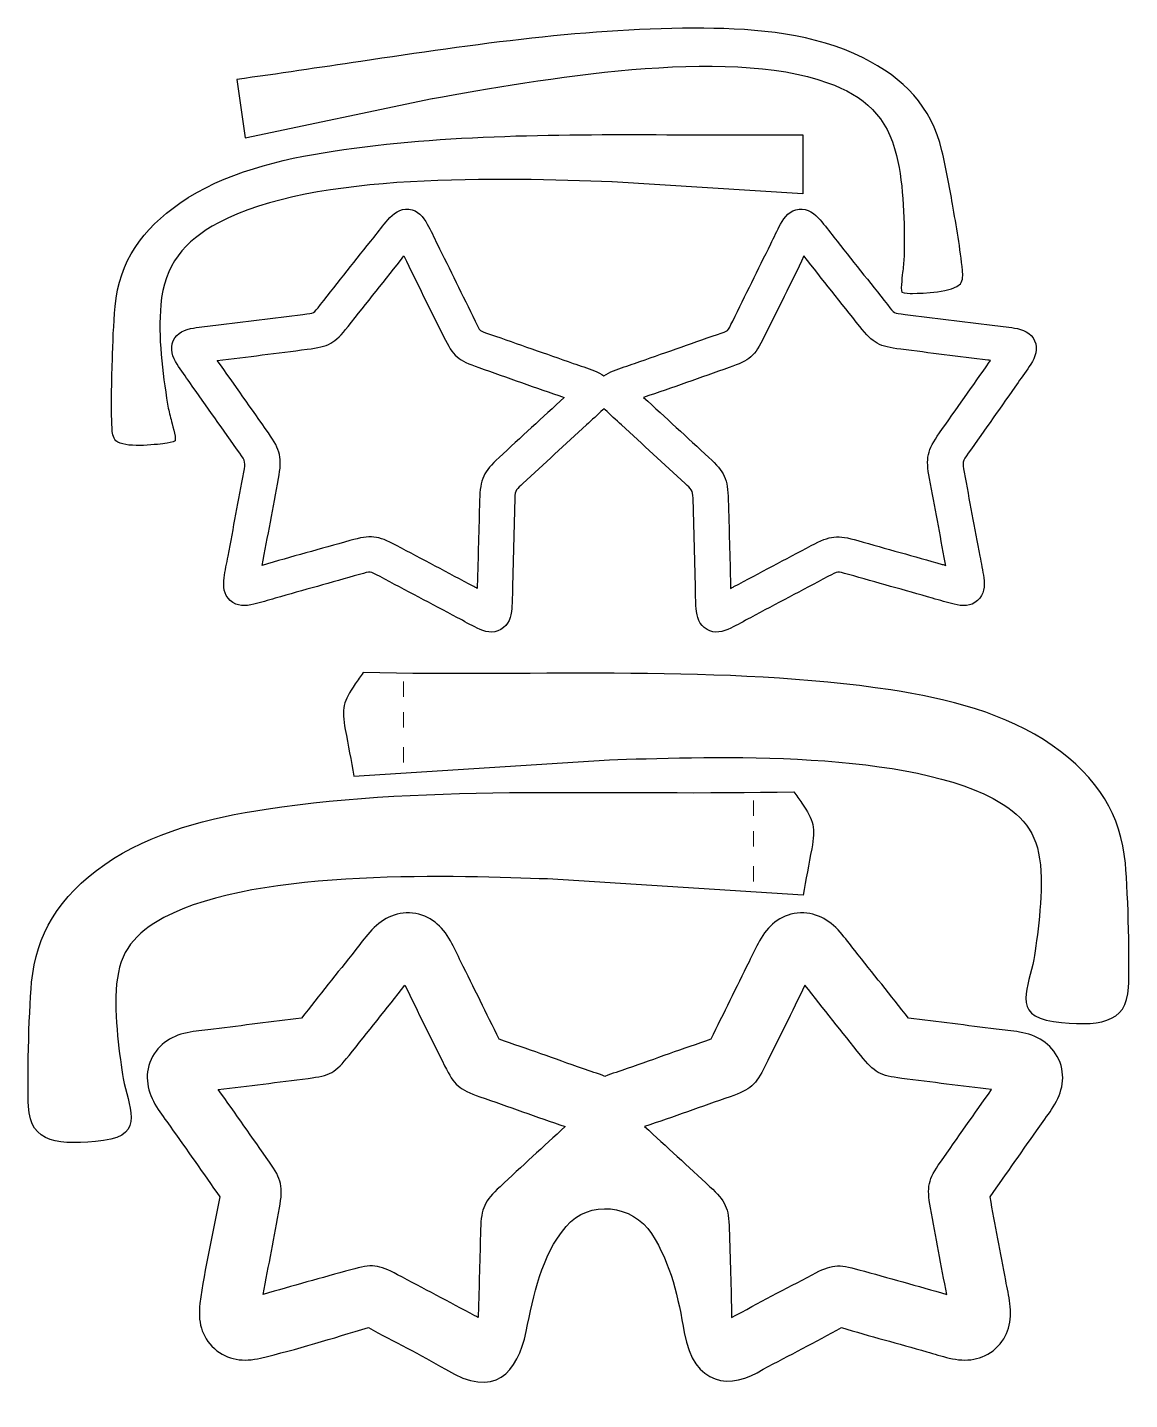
# Model space of a CAD drawing. Header units: millimetres. Extents: x -100 to 100, y -129 to 120.
import ezdxf

# ---------------------------------------------------------------- set-up
doc = ezdxf.new("R2010")
doc.units = ezdxf.units.MM
doc.header["$MEASUREMENT"] = 0
doc.layers.add('Layer 1', color=7, linetype='Continuous')

msp = doc.modelspace()

# ---------------------------------------------------------------- linework, layer by layer
at = {"layer": 'Layer 1', "color": 14}
for points, knots in [([(58.7809, 71.7159), (58.5607, 72.4616), (58.9097, 74.9575), (58.9874, 75.6314), (58.9874, 75.6314), (59.0977, 76.5798), (59.1931, 77.5314), (59.2057, 78.4884), (59.2057, 78.4884), (59.2885, 84.35), (59.196, 90.8203), (57.8352, 96.5248), (57.8352, 96.5248), (56.1566, 103.5702), (52.0088, 107.3379), (45.3458, 109.7436), (45.3458, 109.7436), (26.8081, 116.4387), (-6.9733, 110.3152), (-26.3387, 106.858), (-26.3387, 106.858), (-26.3387, 106.858), (-26.3936, 106.848), (-26.3936, 106.848), (-26.3936, 106.848), (-26.3936, 106.848), (-60.2754, 99.7161), (-60.2754, 99.7161), (-60.2754, 99.7161), (-60.2754, 99.7161), (-61.8133, 110.3236), (-61.8133, 110.3236), (-61.8133, 110.3236), (-54.3055, 111.3526), (-46.812, 112.4886), (-39.3166, 113.6043), (-39.3166, 113.6043), (-18.8593, 116.6472), (2.1945, 119.7645), (22.9116, 119.6253), (22.9116, 119.6253), (32.4791, 119.5617), (43.115, 118.6135), (51.7592, 114.2631), (51.7592, 114.2631), (59.146, 110.5477), (64.1187, 105.522), (66.0732, 97.3989), (66.0732, 97.3989), (66.8388, 94.2219), (67.4312, 90.9457), (67.9928, 87.7263), (67.9928, 87.7263), (68.6803, 83.78), (69.4007, 79.6316), (69.8023, 75.6479), (69.8023, 75.6479), (69.8715, 74.9523), (69.9111, 73.855), (69.4308, 73.2697), (69.4308, 73.2697), (68.1394, 71.6926), (62.5448, 71.5536), (60.7067, 71.5114), (60.7067, 71.5114), (60.3243, 71.5029), (59.2211, 71.5196), (58.7809, 71.7159)], [0, 0, 0, 0, 0.05882353, 0.05882353, 0.05882353, 0.05882353, 0.11764706, 0.11764706, 0.11764706, 0.11764706, 0.17647059, 0.17647059, 0.17647059, 0.17647059, 0.23529412, 0.23529412, 0.23529412, 0.23529412, 0.29411765, 0.29411765, 0.29411765, 0.29411765, 0.35294118, 0.35294118, 0.35294118, 0.35294118, 0.41176471, 0.41176471, 0.41176471, 0.41176471, 0.47058824, 0.47058824, 0.47058824, 0.47058824, 0.52941176, 0.52941176, 0.52941176, 0.52941176, 0.58823529, 0.58823529, 0.58823529, 0.58823529, 0.64705882, 0.64705882, 0.64705882, 0.64705882, 0.70588235, 0.70588235, 0.70588235, 0.70588235, 0.76470588, 0.76470588, 0.76470588, 0.76470588, 0.82352941, 0.82352941, 0.82352941, 0.82352941, 0.88235294, 0.88235294, 0.88235294, 0.88235294, 0.94117647, 0.94117647, 0.94117647, 0.94117647, 1, 1, 1, 1]), ([(-72.9568, 44.7643), (-72.8469, 45.5341), (-73.5498, 47.954), (-73.7239, 48.6097), (-73.7239, 48.6097), (-73.969, 49.5331), (-74.2, 50.461), (-74.3506, 51.4053), (-74.3506, 51.4053), (-75.274, 57.1949), (-76.1109, 63.611), (-75.5835, 69.4522), (-75.5835, 69.4522), (-74.9324, 76.6653), (-71.37, 80.9893), (-65.121, 84.3274), (-65.121, 84.3274), (-47.7358, 93.6138), (-13.4256, 92.403), (6.2356, 91.7622), (6.2356, 91.7622), (6.2356, 91.7622), (6.2908, 91.7604), (6.2908, 91.7604), (6.2908, 91.7604), (6.2908, 91.7604), (40.8455, 89.5654), (40.8455, 89.5654), (40.8455, 89.5654), (40.8455, 89.5654), (40.8455, 100.2832), (40.8455, 100.2832), (40.8455, 100.2832), (33.2676, 100.2242), (25.6884, 100.2723), (18.1112, 100.3001), (18.1112, 100.3001), (-2.5719, 100.3762), (-23.8555, 100.4387), (-44.3371, 97.3272), (-44.3371, 97.3272), (-53.7968, 95.8902), (-64.1873, 93.4247), (-72.1166, 87.88), (-72.1166, 87.88), (-78.8929, 83.1415), (-83.0922, 77.454), (-83.8617, 69.1347), (-83.8617, 69.1347), (-84.1627, 65.8807), (-84.2797, 62.5537), (-84.3724, 59.287), (-84.3724, 59.287), (-84.4861, 55.2822), (-84.604, 51.0748), (-84.4294, 47.0738), (-84.4294, 47.0738), (-84.3989, 46.3754), (-84.2794, 45.2836), (-83.7202, 44.7727), (-83.7202, 44.7727), (-82.2161, 43.3983), (-76.6589, 44.0638), (-74.8339, 44.2859), (-74.8339, 44.2859), (-74.4549, 44.3321), (-73.3653, 44.5074), (-72.9568, 44.7643)], [0, 0, 0, 0, 0.05882353, 0.05882353, 0.05882353, 0.05882353, 0.11764706, 0.11764706, 0.11764706, 0.11764706, 0.17647059, 0.17647059, 0.17647059, 0.17647059, 0.23529412, 0.23529412, 0.23529412, 0.23529412, 0.29411765, 0.29411765, 0.29411765, 0.29411765, 0.35294118, 0.35294118, 0.35294118, 0.35294118, 0.41176471, 0.41176471, 0.41176471, 0.41176471, 0.47058824, 0.47058824, 0.47058824, 0.47058824, 0.52941176, 0.52941176, 0.52941176, 0.52941176, 0.58823529, 0.58823529, 0.58823529, 0.58823529, 0.64705882, 0.64705882, 0.64705882, 0.64705882, 0.70588235, 0.70588235, 0.70588235, 0.70588235, 0.76470588, 0.76470588, 0.76470588, 0.76470588, 0.82352941, 0.82352941, 0.82352941, 0.82352941, 0.88235294, 0.88235294, 0.88235294, 0.88235294, 0.94117647, 0.94117647, 0.94117647, 0.94117647, 1, 1, 1, 1]), ([(21.3694, 18.3575), (21.4045, 17.0358), (21.3918, 15.6642), (21.5015, 14.3494), (21.5015, 14.3494), (21.6284, 12.827), (22.0379, 11.3645), (23.4697, 10.5467), (23.4697, 10.5467), (24.9115, 9.7231), (26.3904, 10.1279), (27.7765, 10.7895), (27.7765, 10.7895), (28.9808, 11.3644), (30.1676, 12.0586), (31.3496, 12.6857), (31.3496, 12.6857), (36.0243, 15.1661), (40.699, 17.6469), (45.3739, 20.1272), (45.3739, 20.1272), (47.3817, 21.1926), (46.9262, 21.144), (49.1136, 20.5261), (49.1136, 20.5261), (54.2065, 19.088), (59.2993, 17.6493), (64.3922, 16.2109), (64.3922, 16.2109), (65.6798, 15.8473), (66.9863, 15.4191), (68.2849, 15.1113), (68.2849, 15.1113), (69.7792, 14.7569), (71.3103, 14.6733), (72.5459, 15.7825), (72.5459, 15.7825), (73.773, 16.884), (73.8647, 18.4), (73.6676, 19.9149), (73.6676, 19.9149), (73.4974, 21.2232), (73.1956, 22.5613), (72.9511, 23.8608), (72.9511, 23.8608), (71.9962, 28.9358), (71.0413, 34.0108), (70.0867, 39.086), (70.0867, 39.086), (69.7527, 40.8598), (69.8073, 41.0408), (70.8466, 42.5161), (70.8466, 42.5161), (73.8568, 46.7893), (76.8669, 51.0627), (79.8772, 55.3359), (79.8772, 55.3359), (80.6458, 56.427), (81.4819, 57.5261), (82.1903, 58.6536), (82.1903, 58.6536), (83.0038, 59.9484), (83.5651, 61.4123), (82.8889, 62.9179), (82.8889, 62.9179), (82.2012, 64.4493), (80.7446, 64.9773), (79.219, 65.2362), (79.219, 65.2362), (77.8966, 65.4607), (76.5184, 65.5766), (75.1842, 65.7428), (75.1842, 65.7428), (69.9193, 66.399), (64.6545, 67.0552), (59.3895, 67.711), (59.3895, 67.711), (57.1595, 67.9889), (57.5716, 67.7349), (56.1818, 69.4889), (56.1818, 69.4889), (52.9493, 73.5684), (49.7169, 77.6478), (46.4844, 81.7273), (46.4844, 81.7273), (45.6618, 82.7653), (44.8545, 83.8698), (43.983, 84.8629), (43.983, 84.8629), (42.9778, 86.0085), (41.789, 86.9441), (40.155, 86.7698), (40.155, 86.7698), (38.5211, 86.5955), (37.5565, 85.4301), (36.8155, 84.0982), (36.8155, 84.0982), (36.1733, 82.9436), (35.617, 81.6936), (35.0321, 80.5055), (35.0321, 80.5055), (32.733, 75.8358), (30.4339, 71.1662), (28.1348, 66.4966), (28.1348, 66.4966), (27.1464, 64.4889), (27.4957, 64.8242), (25.3745, 64.082), (25.3745, 64.082), (20.3663, 62.3302), (15.3585, 60.578), (10.3505, 58.8259), (10.3505, 58.8259), (9.0814, 58.3819), (7.7587, 57.9778), (6.5135, 57.4794), (6.5135, 57.4794), (5.8905, 57.2301), (5.2908, 56.9343), (4.783, 56.5452), (4.783, 56.5452), (4.2752, 56.9343), (3.6761, 57.2301), (3.0531, 57.4794), (3.0531, 57.4794), (1.8079, 57.978), (0.4851, 58.3819), (-0.7839, 58.8259), (-0.7839, 58.8259), (-5.7919, 60.578), (-10.7997, 62.3302), (-15.8081, 64.0821), (-15.8081, 64.0821), (-17.9291, 64.8242), (-17.5798, 64.4889), (-18.5682, 66.4966), (-18.5682, 66.4966), (-20.8674, 71.1662), (-23.1663, 75.8359), (-25.4657, 80.5055), (-25.4657, 80.5055), (-26.0504, 81.6936), (-26.6067, 82.9436), (-27.2488, 84.0982), (-27.2488, 84.0982), (-27.9899, 85.4301), (-28.9545, 86.5955), (-30.5884, 86.7698), (-30.5884, 86.7698), (-32.2224, 86.9442), (-33.4112, 86.0085), (-34.4164, 84.8628), (-34.4164, 84.8628), (-35.2879, 83.8698), (-36.0952, 82.7653), (-36.9178, 81.7273), (-36.9178, 81.7273), (-40.1503, 77.6478), (-43.3827, 73.5685), (-46.6152, 69.4888), (-46.6152, 69.4888), (-48.005, 67.7349), (-47.5929, 67.9889), (-49.823, 67.7111), (-49.823, 67.7111), (-55.0879, 67.0553), (-60.3527, 66.399), (-65.6176, 65.7428), (-65.6176, 65.7428), (-66.9518, 65.5766), (-68.33, 65.4607), (-69.6524, 65.2362), (-69.6524, 65.2362), (-71.178, 64.9773), (-72.6347, 64.4493), (-73.3223, 62.9179), (-73.3223, 62.9179), (-73.9985, 61.4123), (-73.4371, 59.9484), (-72.6237, 58.6536), (-72.6237, 58.6536), (-71.9153, 57.5261), (-71.0792, 56.427), (-70.3108, 55.336), (-70.3108, 55.336), (-67.3003, 51.0626), (-64.2902, 46.7893), (-61.28, 42.5161), (-61.28, 42.5161), (-60.2407, 41.0407), (-60.1861, 40.8598), (-60.5201, 39.086), (-60.5201, 39.086), (-61.4747, 34.0108), (-62.4298, 28.9357), (-63.3845, 23.8608), (-63.3845, 23.8608), (-63.629, 22.5613), (-63.9307, 21.2232), (-64.101, 19.9149), (-64.101, 19.9149), (-64.2982, 18.3999), (-64.2064, 16.8839), (-62.9793, 15.7826), (-62.9793, 15.7826), (-61.7437, 14.6734), (-60.2126, 14.7569), (-58.7183, 15.1113), (-58.7183, 15.1113), (-57.4197, 15.4191), (-56.1132, 15.8473), (-54.8256, 16.2109), (-54.8256, 16.2109), (-49.7327, 17.6492), (-44.6399, 19.088), (-39.5471, 20.5261), (-39.5471, 20.5261), (-37.3596, 21.1441), (-37.8152, 21.1925), (-35.8073, 20.1273), (-35.8073, 20.1273), (-31.1324, 17.6469), (-26.4577, 15.166), (-21.783, 12.6856), (-21.783, 12.6856), (-20.601, 12.0587), (-19.4142, 11.3644), (-18.2098, 10.7895), (-18.2098, 10.7895), (-16.824, 10.1279), (-15.345, 9.7231), (-13.9031, 10.5467), (-13.9031, 10.5467), (-12.4712, 11.3645), (-12.0618, 12.827), (-11.9349, 14.3495), (-11.9349, 14.3495), (-11.8252, 15.6642), (-11.8379, 17.0358), (-11.8028, 18.3575), (-11.8028, 18.3575), (-11.8028, 18.3575), (-11.3812, 34.3392), (-11.3812, 34.3392), (-11.3812, 34.3392), (-11.3485, 35.842), (-11.0355, 36.0128), (-9.9241, 37.0372), (-9.9241, 37.0372), (-6.0801, 40.579), (-2.2362, 44.1212), (1.6079, 47.663), (1.6079, 47.663), (2.5894, 48.5675), (3.6385, 49.4655), (4.569, 50.4182), (4.569, 50.4182), (4.6415, 50.4924), (4.7128, 50.5679), (4.7831, 50.6442), (4.7831, 50.6442), (4.8534, 50.5679), (4.9251, 50.4924), (4.9976, 50.4182), (4.9976, 50.4182), (5.928, 49.4655), (6.9772, 48.5675), (7.9587, 47.663), (7.9587, 47.663), (11.8028, 44.1212), (15.6467, 40.579), (19.4906, 37.037), (19.4906, 37.037), (20.6022, 36.0128), (20.9151, 35.8419), (20.9477, 34.3393), (20.9477, 34.3393), (20.9477, 34.3393), (21.3694, 18.3575), (21.3694, 18.3575)], [0, 0, 0, 0, 0.01428571, 0.01428571, 0.01428571, 0.01428571, 0.02857143, 0.02857143, 0.02857143, 0.02857143, 0.04285714, 0.04285714, 0.04285714, 0.04285714, 0.05714286, 0.05714286, 0.05714286, 0.05714286, 0.07142857, 0.07142857, 0.07142857, 0.07142857, 0.08571429, 0.08571429, 0.08571429, 0.08571429, 0.1, 0.1, 0.1, 0.1, 0.11428571, 0.11428571, 0.11428571, 0.11428571, 0.12857143, 0.12857143, 0.12857143, 0.12857143, 0.14285714, 0.14285714, 0.14285714, 0.14285714, 0.15714286, 0.15714286, 0.15714286, 0.15714286, 0.17142857, 0.17142857, 0.17142857, 0.17142857, 0.18571429, 0.18571429, 0.18571429, 0.18571429, 0.2, 0.2, 0.2, 0.2, 0.21428571, 0.21428571, 0.21428571, 0.21428571, 0.22857143, 0.22857143, 0.22857143, 0.22857143, 0.24285714, 0.24285714, 0.24285714, 0.24285714, 0.25714286, 0.25714286, 0.25714286, 0.25714286, 0.27142857, 0.27142857, 0.27142857, 0.27142857, 0.28571429, 0.28571429, 0.28571429, 0.28571429, 0.3, 0.3, 0.3, 0.3, 0.31428571, 0.31428571, 0.31428571, 0.31428571, 0.32857143, 0.32857143, 0.32857143, 0.32857143, 0.34285714, 0.34285714, 0.34285714, 0.34285714, 0.35714286, 0.35714286, 0.35714286, 0.35714286, 0.37142857, 0.37142857, 0.37142857, 0.37142857, 0.38571429, 0.38571429, 0.38571429, 0.38571429, 0.4, 0.4, 0.4, 0.4, 0.41428571, 0.41428571, 0.41428571, 0.41428571, 0.42857143, 0.42857143, 0.42857143, 0.42857143, 0.44285714, 0.44285714, 0.44285714, 0.44285714, 0.45714286, 0.45714286, 0.45714286, 0.45714286, 0.47142857, 0.47142857, 0.47142857, 0.47142857, 0.48571429, 0.48571429, 0.48571429, 0.48571429, 0.5, 0.5, 0.5, 0.5, 0.51428571, 0.51428571, 0.51428571, 0.51428571, 0.52857143, 0.52857143, 0.52857143, 0.52857143, 0.54285714, 0.54285714, 0.54285714, 0.54285714, 0.55714286, 0.55714286, 0.55714286, 0.55714286, 0.57142857, 0.57142857, 0.57142857, 0.57142857, 0.58571429, 0.58571429, 0.58571429, 0.58571429, 0.6, 0.6, 0.6, 0.6, 0.61428571, 0.61428571, 0.61428571, 0.61428571, 0.62857143, 0.62857143, 0.62857143, 0.62857143, 0.64285714, 0.64285714, 0.64285714, 0.64285714, 0.65714286, 0.65714286, 0.65714286, 0.65714286, 0.67142857, 0.67142857, 0.67142857, 0.67142857, 0.68571429, 0.68571429, 0.68571429, 0.68571429, 0.7, 0.7, 0.7, 0.7, 0.71428571, 0.71428571, 0.71428571, 0.71428571, 0.72857143, 0.72857143, 0.72857143, 0.72857143, 0.74285714, 0.74285714, 0.74285714, 0.74285714, 0.75714286, 0.75714286, 0.75714286, 0.75714286, 0.77142857, 0.77142857, 0.77142857, 0.77142857, 0.78571429, 0.78571429, 0.78571429, 0.78571429, 0.8, 0.8, 0.8, 0.8, 0.81428571, 0.81428571, 0.81428571, 0.81428571, 0.82857143, 0.82857143, 0.82857143, 0.82857143, 0.84285714, 0.84285714, 0.84285714, 0.84285714, 0.85714286, 0.85714286, 0.85714286, 0.85714286, 0.87142857, 0.87142857, 0.87142857, 0.87142857, 0.88571429, 0.88571429, 0.88571429, 0.88571429, 0.9, 0.9, 0.9, 0.9, 0.91428571, 0.91428571, 0.91428571, 0.91428571, 0.92857143, 0.92857143, 0.92857143, 0.92857143, 0.94285714, 0.94285714, 0.94285714, 0.94285714, 0.95714286, 0.95714286, 0.95714286, 0.95714286, 0.97142857, 0.97142857, 0.97142857, 0.97142857, 0.98571429, 0.98571429, 0.98571429, 0.98571429, 1, 1, 1, 1])]:
    msp.add_open_spline(points, degree=3, knots=knots, dxfattribs=at)
at = {"layer": 'Layer 1', "color": 7}
for points, knots in [([(-31.4912, 78.3079), (-34.8125, 74.0097), (-38.2398, 69.7834), (-41.6136, 65.5258), (-41.6136, 65.5258), (-44.0843, 62.4075), (-45.099, 61.8687), (-49.0341, 61.3784), (-49.0341, 61.3784), (-54.4657, 60.7019), (-59.8969, 59.9741), (-65.3345, 59.3499), (-65.3345, 59.3499), (-62.2133, 54.9871), (-59.1524, 50.5769), (-56.063, 46.1913), (-56.063, 46.1913), (-53.8531, 43.0583), (-53.5383, 41.6767), (-54.2485, 37.9064), (-54.2485, 37.9064), (-55.2352, 32.6598), (-56.1786, 27.3999), (-57.2133, 22.1628), (-57.2133, 22.1628), (-51.925, 23.7296), (-46.5897, 25.1685), (-41.2814, 26.6676), (-41.2814, 26.6676), (-37.4643, 27.7456), (-36.3199, 27.6235), (-32.8163, 25.7646), (-32.8163, 25.7646), (-28.1413, 23.284), (-23.4667, 20.8035), (-18.7921, 18.323), (-18.7921, 18.323), (-18.5921, 18.2168), (-18.3926, 18.1088), (-18.1933, 17.9998), (-18.1933, 17.9998), (-18.1903, 18.176), (-18.1867, 18.3518), (-18.1819, 18.5273), (-18.1819, 18.5273), (-18.0447, 23.6897), (-17.9075, 28.8522), (-17.7698, 34.0146), (-17.7698, 34.0146), (-17.6687, 37.8495), (-17.0694, 39.1342), (-14.2484, 41.7301), (-14.2484, 41.7301), (-10.3035, 45.3653), (-6.383, 49.0333), (-2.4092, 52.6367), (-2.4092, 52.6367), (-7.5942, 54.3886), (-12.7489, 56.2512), (-17.9152, 58.0584), (-17.9152, 58.0584), (-21.6581, 59.368), (-22.5362, 60.1086), (-24.2936, 63.6779), (-24.2936, 63.6779), (-26.693, 68.5515), (-29.1529, 73.4051), (-31.4912, 78.3079)], [0, 0, 0, 0, 0.05882353, 0.05882353, 0.05882353, 0.05882353, 0.11764706, 0.11764706, 0.11764706, 0.11764706, 0.17647059, 0.17647059, 0.17647059, 0.17647059, 0.23529412, 0.23529412, 0.23529412, 0.23529412, 0.29411765, 0.29411765, 0.29411765, 0.29411765, 0.35294118, 0.35294118, 0.35294118, 0.35294118, 0.41176471, 0.41176471, 0.41176471, 0.41176471, 0.47058824, 0.47058824, 0.47058824, 0.47058824, 0.52941176, 0.52941176, 0.52941176, 0.52941176, 0.58823529, 0.58823529, 0.58823529, 0.58823529, 0.64705882, 0.64705882, 0.64705882, 0.64705882, 0.70588235, 0.70588235, 0.70588235, 0.70588235, 0.76470588, 0.76470588, 0.76470588, 0.76470588, 0.82352941, 0.82352941, 0.82352941, 0.82352941, 0.88235294, 0.88235294, 0.88235294, 0.88235294, 0.94117647, 0.94117647, 0.94117647, 0.94117647, 1, 1, 1, 1]), ([(41.0578, 78.3079), (44.3791, 74.0097), (47.8063, 69.7834), (51.1801, 65.5257), (51.1801, 65.5257), (53.6509, 62.4075), (54.6656, 61.8687), (58.6007, 61.3784), (58.6007, 61.3784), (63.8654, 60.7226), (69.1303, 60.0663), (74.3952, 59.4103), (74.3952, 59.4103), (74.5634, 59.3893), (74.7321, 59.3693), (74.9011, 59.35), (74.9011, 59.35), (74.8203, 59.2371), (74.7399, 59.1242), (74.6602, 59.0111), (74.6602, 59.0111), (71.6499, 54.7379), (68.6398, 50.4646), (65.6296, 46.1913), (65.6296, 46.1913), (63.4195, 43.0588), (63.105, 41.6762), (63.8151, 37.9064), (63.8151, 37.9064), (64.7697, 32.8312), (65.7247, 27.756), (66.6796, 22.6809), (66.6796, 22.6809), (66.7121, 22.5085), (66.7457, 22.3358), (66.7799, 22.1628), (66.7799, 22.1628), (66.5622, 22.2273), (66.3444, 22.2907), (66.1266, 22.3522), (66.1266, 22.3522), (61.0337, 23.7907), (55.941, 25.2293), (50.848, 26.6675), (50.848, 26.6675), (47.0309, 27.7456), (45.8865, 27.6236), (42.3829, 25.7645), (42.3829, 25.7645), (37.7079, 23.284), (33.0333, 20.8034), (28.3587, 18.3229), (28.3587, 18.3229), (28.1587, 18.2168), (27.9592, 18.1088), (27.7598, 17.9997), (27.7598, 17.9997), (27.7569, 18.176), (27.7533, 18.3519), (27.7486, 18.5273), (27.7486, 18.5273), (27.6113, 23.6897), (27.4741, 28.8522), (27.3365, 34.0146), (27.3365, 34.0146), (27.2351, 37.8495), (26.6361, 39.1342), (23.815, 41.7301), (23.815, 41.7301), (19.8699, 45.3653), (15.948, 49.0313), (11.9759, 52.6367), (11.9759, 52.6367), (17.1606, 54.3896), (22.3155, 56.2512), (27.4818, 58.0584), (27.4818, 58.0584), (31.2247, 59.3679), (32.1028, 60.1086), (33.8601, 63.6779), (33.8601, 63.6779), (36.2596, 68.5514), (38.7195, 73.4052), (41.0578, 78.3079)], [0, 0, 0, 0, 0.04761905, 0.04761905, 0.04761905, 0.04761905, 0.0952381, 0.0952381, 0.0952381, 0.0952381, 0.14285714, 0.14285714, 0.14285714, 0.14285714, 0.19047619, 0.19047619, 0.19047619, 0.19047619, 0.23809524, 0.23809524, 0.23809524, 0.23809524, 0.28571429, 0.28571429, 0.28571429, 0.28571429, 0.33333333, 0.33333333, 0.33333333, 0.33333333, 0.38095238, 0.38095238, 0.38095238, 0.38095238, 0.42857143, 0.42857143, 0.42857143, 0.42857143, 0.47619048, 0.47619048, 0.47619048, 0.47619048, 0.52380952, 0.52380952, 0.52380952, 0.52380952, 0.57142857, 0.57142857, 0.57142857, 0.57142857, 0.61904762, 0.61904762, 0.61904762, 0.61904762, 0.66666667, 0.66666667, 0.66666667, 0.66666667, 0.71428571, 0.71428571, 0.71428571, 0.71428571, 0.76190476, 0.76190476, 0.76190476, 0.76190476, 0.80952381, 0.80952381, 0.80952381, 0.80952381, 0.85714286, 0.85714286, 0.85714286, 0.85714286, 0.9047619, 0.9047619, 0.9047619, 0.9047619, 0.95238095, 0.95238095, 0.95238095, 0.95238095, 1, 1, 1, 1]), ([(-31.3119, -53.9614), (-34.6332, -58.2596), (-38.0605, -62.4858), (-41.4343, -66.7435), (-41.4343, -66.7435), (-43.905, -69.8618), (-44.9197, -70.4006), (-48.8548, -70.8909), (-48.8548, -70.8909), (-54.2864, -71.5674), (-59.7176, -72.2952), (-65.1552, -72.9194), (-65.1552, -72.9194), (-62.034, -77.2822), (-58.9731, -81.6924), (-55.8837, -86.078), (-55.8837, -86.078), (-53.6738, -89.211), (-53.359, -90.5926), (-54.0692, -94.3629), (-54.0692, -94.3629), (-55.0559, -99.6095), (-55.9993, -104.8694), (-57.034, -110.1065), (-57.034, -110.1065), (-51.7457, -108.5397), (-46.4104, -107.1008), (-41.1021, -105.6017), (-41.1021, -105.6017), (-37.285, -104.5237), (-36.1406, -104.6458), (-32.637, -106.5047), (-32.637, -106.5047), (-27.962, -108.9853), (-23.2874, -111.4658), (-18.6128, -113.9463), (-18.6128, -113.9463), (-18.4128, -114.0525), (-18.2133, -114.1605), (-18.014, -114.2695), (-18.014, -114.2695), (-18.011, -114.0933), (-18.0074, -113.9175), (-18.0026, -113.742), (-18.0026, -113.742), (-17.8654, -108.5796), (-17.7282, -103.4171), (-17.5905, -98.2547), (-17.5905, -98.2547), (-17.4894, -94.4199), (-16.89, -93.135), (-14.0691, -90.5392), (-14.0691, -90.5392), (-10.1242, -86.904), (-6.2037, -83.236), (-2.2299, -79.6326), (-2.2299, -79.6326), (-7.4149, -77.8807), (-12.5696, -76.0181), (-17.7359, -74.2109), (-17.7359, -74.2109), (-21.4788, -72.9013), (-22.3569, -72.1607), (-24.1143, -68.5914), (-24.1143, -68.5914), (-26.5137, -63.7178), (-28.9736, -58.8642), (-31.3119, -53.9614)], [0, 0, 0, 0, 0.05882353, 0.05882353, 0.05882353, 0.05882353, 0.11764706, 0.11764706, 0.11764706, 0.11764706, 0.17647059, 0.17647059, 0.17647059, 0.17647059, 0.23529412, 0.23529412, 0.23529412, 0.23529412, 0.29411765, 0.29411765, 0.29411765, 0.29411765, 0.35294118, 0.35294118, 0.35294118, 0.35294118, 0.41176471, 0.41176471, 0.41176471, 0.41176471, 0.47058824, 0.47058824, 0.47058824, 0.47058824, 0.52941176, 0.52941176, 0.52941176, 0.52941176, 0.58823529, 0.58823529, 0.58823529, 0.58823529, 0.64705882, 0.64705882, 0.64705882, 0.64705882, 0.70588235, 0.70588235, 0.70588235, 0.70588235, 0.76470588, 0.76470588, 0.76470588, 0.76470588, 0.82352941, 0.82352941, 0.82352941, 0.82352941, 0.88235294, 0.88235294, 0.88235294, 0.88235294, 0.94117647, 0.94117647, 0.94117647, 0.94117647, 1, 1, 1, 1]), ([(41.2371, -53.9614), (44.5585, -58.2596), (47.9856, -62.4859), (51.3594, -66.7436), (51.3594, -66.7436), (53.8302, -69.8618), (54.8449, -70.4006), (58.78, -70.8909), (58.78, -70.8909), (64.2114, -71.5674), (69.6427, -72.2984), (75.0804, -72.9193), (75.0804, -72.9193), (71.9584, -77.2816), (68.8982, -81.6924), (65.8089, -86.078), (65.8089, -86.078), (63.5988, -89.2105), (63.2843, -90.5931), (63.9944, -94.3629), (63.9944, -94.3629), (64.9812, -99.6094), (65.924, -104.8696), (66.9592, -110.1065), (66.9592, -110.1065), (61.6709, -108.5397), (56.3356, -107.1008), (51.0273, -105.6018), (51.0273, -105.6018), (47.2102, -104.5237), (46.0658, -104.6457), (42.5622, -106.5048), (42.5622, -106.5048), (37.6896, -109.0901), (32.7778, -111.6222), (27.9391, -114.2696), (27.9391, -114.2696), (27.8514, -108.9324), (27.658, -103.5911), (27.5158, -98.2547), (27.5158, -98.2547), (27.4144, -94.4198), (26.8154, -93.1351), (23.9943, -90.5392), (23.9943, -90.5392), (20.0492, -86.904), (16.1273, -83.238), (12.1552, -79.6326), (12.1552, -79.6326), (17.3399, -77.8797), (22.4948, -76.0181), (27.6611, -74.2109), (27.6611, -74.2109), (31.404, -72.9014), (32.2821, -72.1607), (34.0394, -68.5914), (34.0394, -68.5914), (36.4389, -63.7179), (38.8988, -58.8642), (41.2371, -53.9614)], [0, 0, 0, 0, 0.06666667, 0.06666667, 0.06666667, 0.06666667, 0.13333333, 0.13333333, 0.13333333, 0.13333333, 0.2, 0.2, 0.2, 0.2, 0.26666667, 0.26666667, 0.26666667, 0.26666667, 0.33333333, 0.33333333, 0.33333333, 0.33333333, 0.4, 0.4, 0.4, 0.4, 0.46666667, 0.46666667, 0.46666667, 0.46666667, 0.53333333, 0.53333333, 0.53333333, 0.53333333, 0.6, 0.6, 0.6, 0.6, 0.66666667, 0.66666667, 0.66666667, 0.66666667, 0.73333333, 0.73333333, 0.73333333, 0.73333333, 0.8, 0.8, 0.8, 0.8, 0.86666667, 0.86666667, 0.86666667, 0.86666667, 0.93333333, 0.93333333, 0.93333333, 0.93333333, 1, 1, 1, 1])]:
    msp.add_open_spline(points, degree=3, knots=knots, dxfattribs=at)
at = {"layer": 'Layer 1', "color": 164}
for points, knots in [([(99.3356, -31.8288), (99.9126, -38.0666), (100.0967, -50.2143), (99.9151, -54.3757), (99.9151, -54.3757), (99.6226, -61.079), (94.2953, -61.535), (86.3088, -60.5626), (86.3088, -60.5626), (78.4343, -59.6039), (81.9662, -54.0595), (82.7216, -49.324), (82.7216, -49.324), (83.326, -45.5345), (84.4586, -38.0803), (83.9243, -32.1632), (83.9243, -32.1632), (83.3874, -26.2151), (80.5664, -22.9161), (75.3413, -20.125), (75.3413, -20.125), (58.2113, -10.9749), (21.0368, -12.6137), (5.7888, -13.1107), (5.7888, -13.1107), (5.7888, -13.1107), (-40.5541, -16.0546), (-40.5541, -16.0546), (-40.5541, -16.0546), (-41.0783, -13.2431), (-41.5944, -10.4297), (-42.1228, -7.6203), (-42.1228, -7.6203), (-42.833, -3.85), (-42.5182, -2.4684), (-40.3083, 0.6646), (-40.3083, 0.6646), (-39.8256, 1.3498), (-39.3434, 2.0354), (-38.8618, 2.7215), (-38.8618, 2.7215), (-7.0024, 1.9734), (26.7572, 4.1359), (56.7827, -0.4254), (56.7827, -0.4254), (67.0388, -1.9834), (77.7582, -4.6616), (86.0766, -10.4784), (86.0766, -10.4784), (94.4925, -16.3633), (98.5419, -23.248), (99.3356, -31.8288)], [0, 0, 0, 0, 0.07692308, 0.07692308, 0.07692308, 0.07692308, 0.15384615, 0.15384615, 0.15384615, 0.15384615, 0.23076923, 0.23076923, 0.23076923, 0.23076923, 0.30769231, 0.30769231, 0.30769231, 0.30769231, 0.38461538, 0.38461538, 0.38461538, 0.38461538, 0.46153846, 0.46153846, 0.46153846, 0.46153846, 0.53846154, 0.53846154, 0.53846154, 0.53846154, 0.61538462, 0.61538462, 0.61538462, 0.61538462, 0.69230769, 0.69230769, 0.69230769, 0.69230769, 0.76923077, 0.76923077, 0.76923077, 0.76923077, 0.84615385, 0.84615385, 0.84615385, 0.84615385, 0.92307692, 0.92307692, 0.92307692, 0.92307692, 1, 1, 1, 1]), ([(-99.0049, -53.4339), (-99.5819, -59.6717), (-99.766, -71.8194), (-99.5844, -75.9808), (-99.5844, -75.9808), (-99.2919, -82.6841), (-93.9646, -83.1401), (-85.9781, -82.1677), (-85.9781, -82.1677), (-78.1036, -81.209), (-81.6355, -75.6646), (-82.3909, -70.9291), (-82.3909, -70.9291), (-82.9953, -67.1396), (-84.1279, -59.6854), (-83.5936, -53.7683), (-83.5936, -53.7683), (-83.0567, -47.8202), (-80.2357, -44.5212), (-75.0106, -41.7301), (-75.0106, -41.7301), (-57.8806, -32.58), (-20.7061, -34.2188), (-5.4581, -34.7158), (-5.4581, -34.7158), (-5.4581, -34.7158), (40.8848, -37.6597), (40.8848, -37.6597), (40.8848, -37.6597), (41.409, -34.8482), (41.9251, -32.0348), (42.4535, -29.2254), (42.4535, -29.2254), (43.1637, -25.4551), (42.8489, -24.0735), (40.639, -20.9405), (40.639, -20.9405), (40.1563, -20.2553), (39.6741, -19.5697), (39.1925, -18.8836), (39.1925, -18.8836), (7.3331, -19.6317), (-26.4265, -17.4692), (-56.452, -22.0305), (-56.452, -22.0305), (-66.7081, -23.5885), (-77.4275, -26.2667), (-85.7459, -32.0835), (-85.7459, -32.0835), (-94.1618, -37.9684), (-98.2112, -44.8531), (-99.0049, -53.4339)], [0, 0, 0, 0, 0.07692308, 0.07692308, 0.07692308, 0.07692308, 0.15384615, 0.15384615, 0.15384615, 0.15384615, 0.23076923, 0.23076923, 0.23076923, 0.23076923, 0.30769231, 0.30769231, 0.30769231, 0.30769231, 0.38461538, 0.38461538, 0.38461538, 0.38461538, 0.46153846, 0.46153846, 0.46153846, 0.46153846, 0.53846154, 0.53846154, 0.53846154, 0.53846154, 0.61538462, 0.61538462, 0.61538462, 0.61538462, 0.69230769, 0.69230769, 0.69230769, 0.69230769, 0.76923077, 0.76923077, 0.76923077, 0.76923077, 0.84615385, 0.84615385, 0.84615385, 0.84615385, 0.92307692, 0.92307692, 0.92307692, 0.92307692, 1, 1, 1, 1]), ([(4.9626, -70.5304), (6.2941, -70.0015), (7.6603, -69.5766), (9.0116, -69.1039), (9.0116, -69.1039), (14.0588, -67.3382), (19.0958, -65.5259), (24.1584, -63.8056), (24.1584, -63.8056), (26.4523, -59.1076), (28.7775, -54.4237), (31.0868, -49.7332), (31.0868, -49.7332), (31.7124, -48.4624), (32.2875, -47.1761), (32.9772, -45.9361), (32.9772, -45.9361), (34.4767, -43.2409), (36.6607, -41.2679), (39.8467, -40.928), (39.8467, -40.928), (43.0326, -40.5882), (45.5837, -42.0558), (47.6179, -44.374), (47.6179, -44.374), (48.5537, -45.4404), (49.3871, -46.5765), (50.267, -47.6867), (50.267, -47.6867), (53.5138, -51.7842), (56.7803, -55.8685), (60.0082, -59.9808), (60.0082, -59.9808), (65.3198, -60.5941), (70.6258, -61.3031), (75.9319, -61.9644), (75.9319, -61.9644), (77.3464, -62.1406), (78.7603, -62.2616), (80.1676, -62.5005), (80.1676, -62.5005), (83.275, -63.0279), (85.9169, -64.4723), (87.2621, -67.4679), (87.2621, -67.4679), (88.5969, -70.4399), (87.9276, -73.4112), (86.2624, -76.0615), (86.2624, -76.0615), (85.4996, -77.2756), (84.6394, -78.4106), (83.815, -79.5811), (83.815, -79.5811), (80.808, -83.8496), (77.8012, -88.1183), (74.7942, -92.3869), (74.7942, -92.3869), (75.7454, -97.444), (76.697, -102.5013), (77.6485, -107.5584), (77.6485, -107.5584), (77.9123, -108.9603), (78.2215, -110.3444), (78.4059, -111.7613), (78.4059, -111.7613), (78.8067, -114.8418), (78.198, -117.7521), (75.7963, -119.908), (75.7963, -119.908), (73.3869, -122.0709), (70.4313, -122.3495), (67.4037, -121.6314), (67.4037, -121.6314), (66.0242, -121.3044), (64.6844, -120.8675), (63.322, -120.4827), (63.322, -120.4827), (58.1737, -119.0288), (52.9975, -117.6345), (47.8683, -116.1167), (47.8683, -116.1167), (43.1743, -118.6818), (38.4092, -121.1373), (33.6836, -123.6448), (33.6836, -123.6448), (27.7757, -127.5045), (21.0349, -126.7229), (19.3527, -117.012), (19.3527, -117.012), (18.2743, -110.7836), (16.9472, -104.5285), (13.4194, -99.0619), (13.4194, -99.0619), (9.9946, -93.7553), (2.0934, -92.8526), (-2.083, -97.7853), (-2.083, -97.7853), (-6.7042, -103.2436), (-7.9015, -110.1462), (-9.318, -116.8059), (-9.318, -116.8059), (-10.9061, -124.2724), (-14.9183, -129.1593), (-23.9801, -123.6642), (-23.9801, -123.6642), (-28.5005, -120.9231), (-33.3367, -118.6423), (-37.943, -116.1166), (-37.943, -116.1166), (-44.3889, -118.0317), (-50.9326, -120.0799), (-57.4782, -121.6313), (-57.4782, -121.6313), (-60.5061, -122.3495), (-63.4617, -122.0708), (-65.8708, -119.9081), (-65.8708, -119.9081), (-68.2729, -117.7523), (-68.8816, -114.8417), (-68.4806, -111.761), (-68.4806, -111.761), (-67.6382, -105.2884), (-66.0757, -98.8026), (-64.869, -92.3869), (-64.869, -92.3869), (-67.876, -88.1182), (-70.8829, -83.8495), (-73.8901, -79.5807), (-73.8901, -79.5807), (-74.7144, -78.4104), (-75.5745, -77.2754), (-76.3373, -76.0613), (-76.3373, -76.0613), (-78.0023, -73.411), (-78.6717, -70.4399), (-77.337, -67.4682), (-77.337, -67.4682), (-75.9918, -64.4723), (-73.3499, -63.0279), (-70.2425, -62.5005), (-70.2425, -62.5005), (-68.8351, -62.2616), (-67.4212, -62.1406), (-66.0068, -61.9644), (-66.0068, -61.9644), (-60.7016, -61.3032), (-55.3948, -60.5804), (-50.0828, -59.9807), (-50.0828, -59.9807), (-46.8692, -55.8584), (-43.5879, -51.7835), (-40.3417, -47.6866), (-40.3417, -47.6866), (-39.4619, -46.5764), (-38.6285, -45.4405), (-37.6928, -44.3743), (-37.6928, -44.3743), (-35.6586, -42.0557), (-33.1074, -40.588), (-29.9214, -40.928), (-29.9214, -40.928), (-26.7355, -41.2679), (-24.5516, -43.2409), (-23.0517, -45.9364), (-23.0517, -45.9364), (-22.3622, -47.1764), (-21.787, -48.4626), (-21.1618, -49.7331), (-21.1618, -49.7331), (-18.8526, -54.4228), (-16.5089, -59.0997), (-14.2333, -63.8056), (-14.2333, -63.8056), (-9.1679, -65.5145), (-4.1327, -67.3385), (0.9137, -69.1039), (0.9137, -69.1039), (2.265, -69.5767), (3.6311, -70.0015), (4.9626, -70.5304)], [0, 0, 0, 0, 0.02222222, 0.02222222, 0.02222222, 0.02222222, 0.04444444, 0.04444444, 0.04444444, 0.04444444, 0.06666667, 0.06666667, 0.06666667, 0.06666667, 0.08888889, 0.08888889, 0.08888889, 0.08888889, 0.11111111, 0.11111111, 0.11111111, 0.11111111, 0.13333333, 0.13333333, 0.13333333, 0.13333333, 0.15555556, 0.15555556, 0.15555556, 0.15555556, 0.17777778, 0.17777778, 0.17777778, 0.17777778, 0.2, 0.2, 0.2, 0.2, 0.22222222, 0.22222222, 0.22222222, 0.22222222, 0.24444444, 0.24444444, 0.24444444, 0.24444444, 0.26666667, 0.26666667, 0.26666667, 0.26666667, 0.28888889, 0.28888889, 0.28888889, 0.28888889, 0.31111111, 0.31111111, 0.31111111, 0.31111111, 0.33333333, 0.33333333, 0.33333333, 0.33333333, 0.35555556, 0.35555556, 0.35555556, 0.35555556, 0.37777778, 0.37777778, 0.37777778, 0.37777778, 0.4, 0.4, 0.4, 0.4, 0.42222222, 0.42222222, 0.42222222, 0.42222222, 0.44444444, 0.44444444, 0.44444444, 0.44444444, 0.46666667, 0.46666667, 0.46666667, 0.46666667, 0.48888889, 0.48888889, 0.48888889, 0.48888889, 0.51111111, 0.51111111, 0.51111111, 0.51111111, 0.53333333, 0.53333333, 0.53333333, 0.53333333, 0.55555556, 0.55555556, 0.55555556, 0.55555556, 0.57777778, 0.57777778, 0.57777778, 0.57777778, 0.6, 0.6, 0.6, 0.6, 0.62222222, 0.62222222, 0.62222222, 0.62222222, 0.64444444, 0.64444444, 0.64444444, 0.64444444, 0.66666667, 0.66666667, 0.66666667, 0.66666667, 0.68888889, 0.68888889, 0.68888889, 0.68888889, 0.71111111, 0.71111111, 0.71111111, 0.71111111, 0.73333333, 0.73333333, 0.73333333, 0.73333333, 0.75555556, 0.75555556, 0.75555556, 0.75555556, 0.77777778, 0.77777778, 0.77777778, 0.77777778, 0.8, 0.8, 0.8, 0.8, 0.82222222, 0.82222222, 0.82222222, 0.82222222, 0.84444444, 0.84444444, 0.84444444, 0.84444444, 0.86666667, 0.86666667, 0.86666667, 0.86666667, 0.88888889, 0.88888889, 0.88888889, 0.88888889, 0.91111111, 0.91111111, 0.91111111, 0.91111111, 0.93333333, 0.93333333, 0.93333333, 0.93333333, 0.95555556, 0.95555556, 0.95555556, 0.95555556, 0.97777778, 0.97777778, 0.97777778, 0.97777778, 1, 1, 1, 1])]:
    msp.add_open_spline(points, degree=3, knots=knots, dxfattribs=at)
at = {"layer": 'Layer 1', "lineweight": 5}
for points in [[(-31.5612, 1.1258), (-31.5612, 1.1258), (-31.5858, -1.6613), (-31.5858, -1.6613)], [(-31.5612, -4.4622), (-31.5612, -4.4622), (-31.5858, -7.2493), (-31.5858, -7.2493)], [(-31.5612, -10.8122), (-31.5612, -10.8122), (-31.5858, -13.5993), (-31.5858, -13.5993)], [(31.8919, -20.4793), (31.8919, -20.4793), (31.9165, -23.2664), (31.9165, -23.2664)], [(31.8919, -26.0673), (31.8919, -26.0673), (31.9165, -28.8544), (31.9165, -28.8544)], [(31.8919, -32.4173), (31.8919, -32.4173), (31.9165, -35.2044), (31.9165, -35.2044)]]:
    msp.add_open_spline(points, degree=3, dxfattribs=at)

doc.saveas('drawing.dxf')
